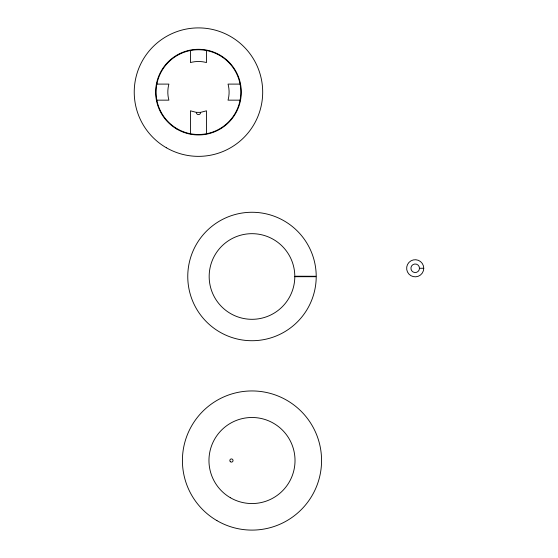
<?xml version="1.0" encoding="UTF-8"?>
<svg xmlns="http://www.w3.org/2000/svg" width="558" height="558" viewBox="0 0 558 558"><rect width="100%" height="100%" fill="white"/><g stroke="black" fill="none" stroke-linecap="round" stroke-linejoin="round"><path stroke-width="0.84" d="M206.495 133.746L206.495 110.812L200.601 112.353A2.141 2.141 0 0 1 198.46 114.606A2.141 2.141 0 0 1 196.325 112.374L190.431 110.812L190.431 133.746M200.601 112.374L196.325 112.346M156.847 84.098L168.907 84.098L168.635 85.116A30.641 30.641 0 0 0 168.488 98.487L168.893 100.154L156.847 100.154M240.079 84.098L228.034 84.098L228.438 85.772A30.641 30.641 0 0 1 228.292 99.136L228.02 100.154L240.079 100.154M419.483 268.293A4.276 4.276 0 0 0 413.08 264.555A4.276 4.276 0 0 0 413.046 271.969A4.276 4.276 0 0 0 419.483 268.293L423.759 268.252A8.558 8.558 0 0 0 410.939 260.851A8.558 8.558 0 0 0 410.904 275.673A8.558 8.558 0 0 0 423.759 268.293M206.495 50.506L206.495 62.573L205.477 62.294A30.641 30.641 0 0 0 192.105 62.147L190.431 62.559L190.431 50.506M294.805 276.705L294.805 277.026A42.82 42.82 0 0 1 230.349 313.443A42.82 42.82 0 0 1 230.58 239.41A42.82 42.82 0 0 1 294.805 276.224L316.212 276.28L316.212 275.868A64.226 64.226 0 0 0 219.685 220.982A64.226 64.226 0 0 0 219.719 332.024A64.226 64.226 0 0 0 316.212 277.082L316.212 276.705L294.805 276.705M156.903 83.798L156.679 84.976A42.387 42.387 0 0 0 156.686 99.303L156.903 100.482A42.387 42.387 0 0 0 189.546 133.571L190.724 133.801A42.387 42.387 0 0 0 206.23 133.801L207.409 133.564A42.387 42.387 0 0 0 240.024 100.454L240.247 99.275A42.387 42.387 0 0 0 240.24 84.949L240.024 83.77A42.387 42.387 0 0 0 207.381 50.687L206.202 50.45A42.387 42.387 0 0 0 190.696 50.457L189.518 50.694A42.387 42.387 0 0 0 156.903 83.798M166.347 147.751A64.226 64.226 0 0 0 262.692 92.126A64.226 64.226 0 0 0 166.347 36.507A64.226 64.226 0 0 0 166.347 147.751M177.053 129.212A42.82 42.82 0 0 0 241.279 92.126A42.82 42.82 0 0 0 177.053 55.047A42.82 42.82 0 0 0 177.053 129.212M230.301 461.654A1.604 1.604 0 0 0 232.986 460.936A1.604 1.604 0 0 0 231.019 458.969A1.604 1.604 0 0 0 230.301 461.654M216.936 520.628A69.583 69.583 0 0 0 321.568 460.817A69.583 69.583 0 0 0 217.46 400.114A69.583 69.583 0 0 0 216.936 520.628M230.314 497.694A43.036 43.036 0 0 0 295.022 460.706A43.036 43.036 0 0 0 230.635 423.159A43.036 43.036 0 0 0 230.314 497.694"/></g></svg>
